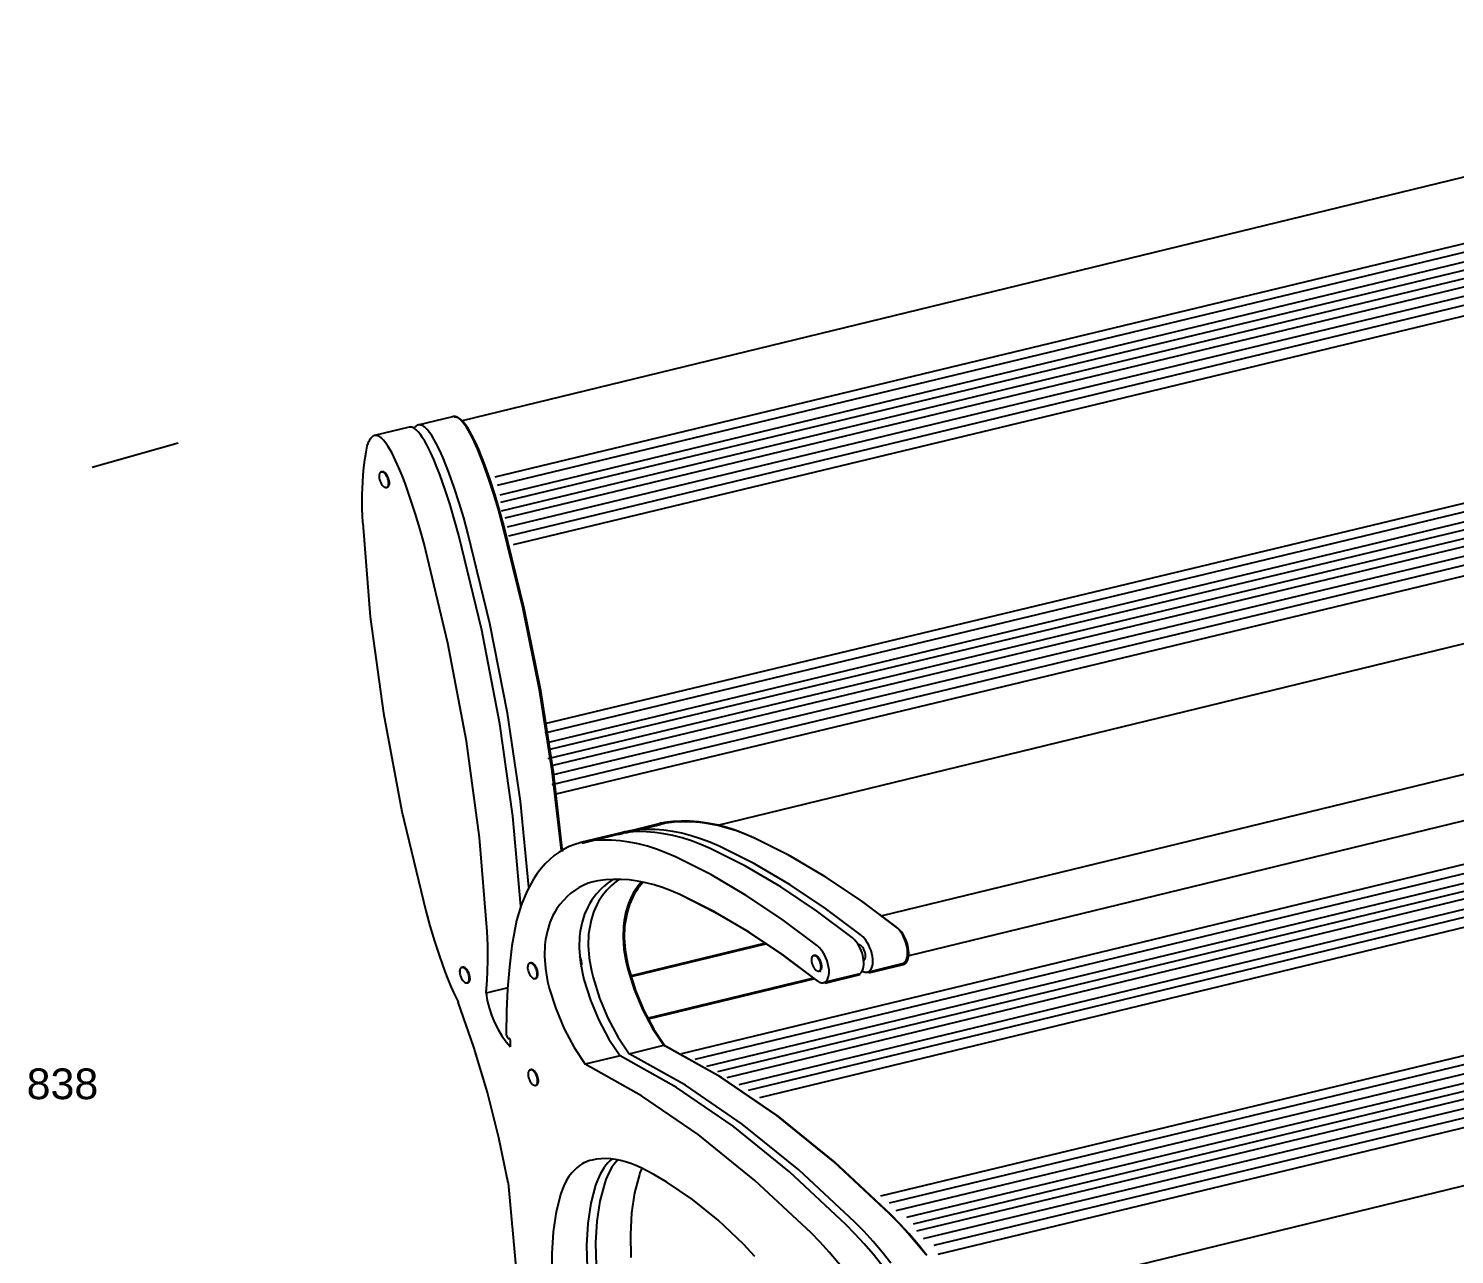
# Model space of a CAD drawing. Extents: x -56 to 236, y 85 to 283.
# Drawn here: x -56.3 to 89.9, y 154.9 to 280.6 of the extents above; entities that cross this region are included whole.
import ezdxf

# ---------------------------------------------------------------- set-up
doc = ezdxf.new("R2010")
doc.units = 0
doc.layers.add('LIVELLO_1', color=160, linetype='Continuous')
doc.styles.add('STD', font='txt')

# ---------------------------------------------------------------- blocks, each defined once
blk = doc.blocks.new('AI9-BLK1')
at = {"layer": 'LIVELLO_1', "color": 7}
for p, q in [((58.31048, 88.6945), (-107.048935, 48.46612)), ((61.691497, 82.551378), (-103.697546, 42.67991)), ((62.147283, 81.780882), (-103.452083, 41.82966)), ((62.397742, 80.887225), (-103.176131, 40.828171)), ((62.608237, 80.052306), (-103.114464, 40.083341)), ((62.720203, 79.207568), (-103.045218, 39.205187)), ((62.892113, 78.383157), (-102.680382, 38.488607)), ((63.142571, 77.520333), (-102.433885, 37.569111)), ((63.390618, 76.657336), (-102.285057, 36.626533)), ((63.606281, 75.553011), (-101.826515, 35.743038)), ((67.423792, 57.205638), (-98.583991, 17.39067)), ((67.498206, 56.424807), (-98.559875, 16.41743)), ((67.719036, 55.456736), (-98.193834, 15.490011)), ((67.915407, 54.632324), (-98.046212, 14.747937)), ((68.083872, 53.784831), (-98.268248, 13.795024)), ((68.040119, 52.965587), (-97.904791, 13.078616)), ((68.112122, 51.976845), (-97.863622, 12.112956)), ((68.234078, 51.111264), (-97.863622, 11.119218)), ((68.239246, 50.001771), (-97.57475, 10.14839)), ((-111.558738, 48.039617), (-107.995303, 48.902614)), ((-112.487191, 47.816203), (-116.050453, 46.953379)), ((-115.349548, 43.221823), (-115.272378, 43.239738)), ((69.055733, 43.450233), (-80.869999, 6.958576)), ((-114.803673, 41.634496), (-114.726675, 41.652582)), ((68.316071, 29.910836), (-63.992993, -2.315104)), ((72.832247, 26.240776), (-61.269301, -6.419246)), ((79.940168, 23.348962), (-84.566759, -16.437756)), ((80.975075, 22.627387), (-83.186481, -17.043921)), ((82.215309, 22.003136), (-81.997407, -17.76808)), ((83.252972, 21.379057), (-80.88154, -18.312577)), ((84.267208, 20.868149), (-79.923631, -18.900655)), ((85.422004, 20.112984), (-78.676679, -19.648069)), ((86.522367, 19.506992), (-77.743058, -20.207897)), ((87.740553, 18.785244), (-76.574482, -20.968057)), ((100.620732, 8.604815), (-64.165076, -31.058569)), ((101.542639, 7.913901), (-63.264872, -31.752067)), ((-91.341711, 6.067502), (-94.902562, 5.204678)), ((-91.214587, 5.993088), (-94.775438, 5.129919)), ((-90.412225, 6.290917), (-86.851202, 7.156325)), ((-90.286134, 6.21633), (-86.725456, 7.081911)), ((102.218911, 7.120323), (-62.588083, -32.548229)), ((103.302738, 6.439745), (-61.50684, -33.233803)), ((103.982111, 5.756755), (-60.830051, -33.91197)), ((104.341779, 5.040175), (-60.465388, -34.628377)), ((105.018741, 4.244013), (-59.788771, -35.424539)), ((106.102223, 3.563435), (-58.707528, -36.107701)), ((106.509433, 2.65169), (-58.299112, -37.014278)), ((107.996337, -2.65169), (-56.797911, -42.743816)), ((-75.939034, -5.10167), (-89.868933, -8.478897)), ((-75.813116, -5.176084), (-89.743187, -8.550899)), ((-100.122571, -7.145989), (-100.044195, -7.128075)), ((-71.024605, -6.378078), (-70.946402, -6.357579)), ((-65.496605, -8.062729), (-61.933171, -7.199905)), ((-65.370859, -8.137488), (-61.809836, -7.274319)), ((-107.088726, -7.590407), (-107.010522, -7.57232)), ((-99.576695, -8.733145), (-99.498492, -8.715058)), ((-71.027361, -8.676645), (-88.105905, -12.81386)), ((-70.901271, -8.753815), (-87.979987, -12.888619)), ((-70.478902, -7.962649), (-70.400526, -7.944735)), ((-70.27478, -8.019149), (-70.352984, -8.037236)), ((-66.425058, -8.286316), (-69.985737, -9.14914)), ((-66.298968, -8.36073), (-69.859991, -9.223554)), ((-106.543023, -9.17739), (-106.464819, -9.156892)), ((-89.939558, -16.435345), (-86.378707, -15.574932)), ((-90.868011, -16.661171), (-94.431445, -17.524167)), ((-100.076407, -18.094331), (-99.997858, -18.076244)), ((-99.530531, -19.681314), (-99.452155, -19.660815))]:
    blk.add_line(p, q, dxfattribs=at)
for points in [[(-107.081147, 48.435286), (-107.173648, 48.535366), (-107.264771, 48.625283), (-107.362267, 48.704865), (-107.457179, 48.7717), (-107.553642, 48.8282), (-107.599806, 48.851282), (-107.646143, 48.869368), (-107.692307, 48.887111), (-107.741055, 48.897618), (-107.784808, 48.907781), (-107.828388, 48.915533), (-107.871969, 48.915533), (-107.915721, 48.915533), (-107.95689, 48.910193), (-107.995303, 48.902614)], [(-106.955056, 48.358116), (-107.046524, 48.46078), (-107.141436, 48.553281), (-107.236521, 48.630451), (-107.330055, 48.699698), (-107.427896, 48.753786), (-107.47406, 48.776868), (-107.522808, 48.797366), (-107.568972, 48.810285), (-107.613931, 48.825616), (-107.657684, 48.833367), (-107.701264, 48.838363), (-107.745017, 48.840946), (-107.788597, 48.840946), (-107.830972, 48.835779), (-107.869557, 48.8282)], [(-106.186111, 47.084292), (-106.390061, 47.454123), (-106.608652, 47.80604), (-106.83844, 48.13229), (-107.081147, 48.435286)], [(-106.060193, 47.007122), (-106.263109, 47.379709), (-106.481356, 47.72887), (-106.712522, 48.057704), (-106.955056, 48.358116)], [(-116.238038, 46.858294), (-116.307457, 46.796627), (-116.372742, 46.729964), (-116.434581, 46.655378), (-116.49487, 46.575796), (-116.562911, 46.470549), (-116.625784, 46.354966), (-116.681078, 46.231631), (-116.770822, 45.985135)], [(-115.131129, 46.483295), (-115.247918, 46.609214), (-115.368669, 46.719629), (-115.430336, 46.765793), (-115.490625, 46.809546), (-115.548503, 46.847959), (-115.608792, 46.878965), (-115.670459, 46.907214), (-115.728164, 46.930296), (-115.786042, 46.945627), (-115.842542, 46.958546), (-115.870791, 46.960958), (-115.897835, 46.963542), (-115.924707, 46.966298), (-115.951579, 46.966298), (-115.978623, 46.963542), (-116.004289, 46.960958), (-116.028749, 46.95579), (-116.055621, 46.950795), (-116.080081, 46.943216), (-116.104541, 46.935292), (-116.129001, 46.925129), (-116.150705, 46.914966), (-116.174993, 46.902047), (-116.197042, 46.886544), (-116.218746, 46.873797), (-116.238038, 46.858294)], [(-111.570279, 47.346292), (-111.662779, 47.446372), (-111.757864, 47.538873), (-111.854154, 47.618627), (-111.949067, 47.685289), (-112.044151, 47.739377), (-112.091694, 47.762459), (-112.137858, 47.782958), (-112.184195, 47.798288), (-112.230359, 47.808451), (-112.273939, 47.818959), (-112.31752, 47.82671), (-112.361273, 47.829122), (-112.404853, 47.829122), (-112.446022, 47.82137), (-112.487191, 47.816203)], [(-111.747356, 47.944705), (-111.807818, 47.890617), (-111.866901, 47.831533), (-111.922195, 47.770039), (-111.976111, 47.70062)], [(-110.641825, 47.572118), (-110.758786, 47.698208), (-110.879537, 47.80604), (-110.939654, 47.85496), (-110.99891, 47.895785), (-111.059199, 47.934542), (-111.119488, 47.967787), (-111.177365, 47.993453), (-111.236449, 48.016535), (-111.294154, 48.03445), (-111.352032, 48.044957), (-111.378904, 48.049953), (-111.408531, 48.052536), (-111.435575, 48.052536), (-111.461069, 48.052536), (-111.488113, 48.052536), (-111.515157, 48.047369), (-111.539445, 48.044957), (-111.566489, 48.037206), (-111.588193, 48.032038), (-111.614031, 48.021875), (-111.635735, 48.014124), (-111.660023, 48.003788), (-111.682072, 47.988285), (-111.706532, 47.975538), (-111.725652, 47.960036), (-111.747356, 47.944705)], [(-110.677827, 45.99547), (-110.879537, 46.365301), (-111.100368, 46.719629), (-111.330155, 47.045879), (-111.570279, 47.346292)], [(-109.74679, 46.218712), (-109.951084, 46.591299), (-110.169331, 46.943216), (-110.401874, 47.269294), (-110.641825, 47.572118)], [(-104.856993, 44.030732), (-105.154994, 44.814147), (-105.474527, 45.58447), (-105.82007, 46.342219), (-106.186111, 47.084292)], [(-104.731075, 43.956318), (-105.029076, 44.73956), (-105.348781, 45.510056), (-105.692946, 46.267632), (-106.060193, 47.007122)], [(-114.238677, 45.132646), (-114.442799, 45.502477), (-114.661046, 45.854049), (-114.891006, 46.183055), (-115.131129, 46.483295)], [(-109.346297, 42.944321), (-109.645504, 43.725152), (-109.967792, 44.495648), (-110.309374, 45.253224), (-110.677827, 45.99547)], [(-108.417844, 43.170319), (-108.715672, 43.950978), (-109.037961, 44.721646), (-109.383332, 45.479222), (-109.74679, 46.218712)], [(-112.906976, 42.081497), (-113.20756, 42.862155), (-113.528471, 43.632651), (-113.872808, 44.390228), (-114.238677, 45.132646)], [(-102.898801, 37.805272), (-103.334089, 39.366934), (-103.804, 40.928423), (-104.31129, 42.484745), (-104.856993, 44.030732)], [(-102.772883, 37.730858), (-103.206965, 39.29252), (-103.678254, 40.853837), (-104.185372, 42.410159), (-104.731075, 43.956318)], [(-115.349548, 43.221823), (-115.364879, 43.216656), (-115.381415, 43.211488), (-115.395713, 43.203737), (-115.411043, 43.193574), (-115.424996, 43.18565), (-115.436882, 43.175487), (-115.449456, 43.162568), (-115.460997, 43.152405), (-115.473916, 43.137074), (-115.483046, 43.124155), (-115.50475, 43.088154), (-115.521459, 43.052153), (-115.536789, 43.008572), (-115.548503, 42.967403), (-115.558666, 42.918827), (-115.567795, 42.813407), (-115.565039, 42.700236), (-115.548503, 42.577246), (-115.521459, 42.453739), (-115.485457, 42.330405), (-115.436882, 42.204659), (-115.381415, 42.086664), (-115.315959, 41.978833), (-115.245506, 41.881165), (-115.172126, 41.796415), (-115.133713, 41.760586), (-115.095128, 41.72958), (-115.056543, 41.701503), (-115.019336, 41.675665), (-114.980923, 41.657578), (-114.961631, 41.649999), (-114.942338, 41.645003), (-114.925629, 41.637252), (-114.906509, 41.634496), (-114.888422, 41.6295), (-114.871886, 41.6295), (-114.852421, 41.6295), (-114.835885, 41.6295), (-114.819176, 41.632084), (-114.803673, 41.634496), (-114.786964, 41.637252), (-114.772839, 41.645003), (-114.757336, 41.652582), (-114.743384, 41.660334), (-114.729087, 41.667913), (-114.713756, 41.680832), (-114.702215, 41.693579), (-114.690674, 41.703914), (-114.677755, 41.716833), (-114.668797, 41.732164), (-114.647093, 41.765409), (-114.629179, 41.801411), (-114.614882, 41.845163), (-114.603341, 41.888744), (-114.593178, 41.937664), (-114.585254, 42.040328), (-114.58801, 42.155911), (-114.603341, 42.276662), (-114.629179, 42.399996), (-114.666214, 42.525742), (-114.713756, 42.648904), (-114.770256, 42.767243), (-114.835885, 42.875075), (-114.906509, 42.972571), (-114.978339, 43.057492), (-115.01813, 43.095905), (-115.056543, 43.126567), (-115.095128, 43.154989), (-115.133713, 43.180655), (-115.172126, 43.198569), (-115.190213, 43.206321), (-115.209505, 43.211488), (-115.228798, 43.21924), (-115.245506, 43.221823), (-115.262043, 43.224407), (-115.281508, 43.226819), (-115.29925, 43.226819), (-115.315959, 43.224407), (-115.33284, 43.224407), (-115.349548, 43.221823)], [(-114.726675, 41.652582), (-114.71255, 41.657578), (-114.694463, 41.665329), (-114.680511, 41.670497), (-114.666214, 41.678248), (-114.650883, 41.688584), (-114.636758, 41.698747), (-114.625045, 41.709254), (-114.61247, 41.721829), (-114.600929, 41.73716), (-114.590422, 41.752835), (-114.568717, 41.783668), (-114.552009, 41.822081), (-114.537712, 41.86325), (-114.525137, 41.909414), (-114.516007, 41.955751), (-114.508428, 42.060826), (-114.51084, 42.173998), (-114.525137, 42.294576), (-114.552009, 42.41791), (-114.590422, 42.54624), (-114.636758, 42.666991), (-114.694463, 42.785158), (-114.757336, 42.892989), (-114.827961, 42.993241), (-114.903753, 43.077991), (-114.939754, 43.113992), (-114.978339, 43.144653), (-115.01813, 43.173075), (-115.056543, 43.198569), (-115.095128, 43.216656), (-115.114593, 43.224407), (-115.131129, 43.231986), (-115.150422, 43.23457), (-115.168336, 43.242322), (-115.187629, 43.242322), (-115.204338, 43.242322), (-115.221046, 43.244906), (-115.237755, 43.242322), (-115.255669, 43.242322), (-115.272378, 43.239738)], [(-107.391895, 36.71645), (-107.82322, 38.280523), (-108.295888, 39.842013), (-108.803006, 41.395751), (-109.346297, 42.944321)], [(-106.459479, 36.939864), (-106.893561, 38.506521), (-107.367434, 40.068011), (-107.874552, 41.621921), (-108.417844, 43.170319)], [(-110.952573, 35.853625), (-111.386655, 37.417699), (-111.856566, 38.979016), (-112.36644, 40.535338), (-112.906976, 42.081497)], [(-117.246073, 37.977527), (-116.472994, 28.364677), (-115.128545, 18.479664), (-113.226853, 8.404483), (-110.78428, -1.773191)], [(-101.02398, -1.295528), (-101.853387, 7.924236), (-103.195424, 17.382918), (-105.045785, 27.00352), (-107.391895, 36.71645)], [(-100.21111, 0.625457), (-101.080307, 9.457476), (-102.418382, 18.497579), (-104.216378, 27.681514), (-106.459479, 36.939864)], [(-96.884009, 4.387846), (-97.8085, 12.549622), (-99.122115, 20.873145), (-100.82227, 29.307083), (-102.898801, 37.805272)], [(-96.758091, 4.310676), (-97.681376, 12.475208), (-98.996369, 20.79873), (-100.696524, 29.232669), (-102.772883, 37.730858)], [(-104.488368, -3.897264), (-105.264031, 5.718169), (-106.605896, 15.603182), (-108.507589, 25.678364), (-110.952573, 35.853625)], [(-77.13431, 5.694915), (-78.102554, 6.113666), (-79.063219, 6.475746), (-80.013376, 6.778742), (-80.954749, 7.022827), (-81.884408, 7.210413), (-82.798564, 7.33857), (-83.700145, 7.407989), (-84.588808, 7.420908), (-85.456799, 7.371988), (-86.310666, 7.264156)], [(-77.008564, 5.623257), (-77.976808, 6.041664), (-78.937301, 6.401332), (-79.88763, 6.704328), (-80.82883, 6.950997), (-81.757284, 7.135999), (-82.672818, 7.264156), (-83.574055, 7.336159), (-84.462717, 7.346322), (-85.330881, 7.297574), (-86.18492, 7.189742)], [(-90.799798, 6.175334), (-90.936051, 6.152252), (-91.072133, 6.126586), (-91.208386, 6.098164), (-91.341711, 6.067502)], [(-90.674052, 6.103503), (-90.810305, 6.077665), (-90.946214, 6.052171), (-91.08109, 6.023749), (-91.214587, 5.993088)], [(-89.871345, 6.401332), (-90.125765, 6.357751), (-90.378635, 6.298668), (-90.625304, 6.236829), (-90.873178, 6.164998)], [(-81.624992, 4.608676), (-82.591858, 5.027256), (-83.552351, 5.386924), (-84.503886, 5.68992), (-85.445086, 5.936416), (-86.373539, 6.121246), (-87.290451, 6.252332), (-88.190655, 6.319166), (-89.077939, 6.331913), (-89.945931, 6.283165), (-90.799798, 6.175334)], [(-89.745599, 6.326918), (-89.999847, 6.280581), (-90.251511, 6.226666), (-90.499558, 6.160003), (-90.747088, 6.090584)], [(-80.695333, 4.834847), (-81.665988, 5.25067), (-82.623897, 5.612922), (-83.574055, 5.915918), (-84.515427, 6.160003), (-85.445086, 6.347416), (-86.361998, 6.475746), (-87.260824, 6.545165), (-88.149486, 6.555328), (-89.017478, 6.509163), (-89.871345, 6.401332)], [(-86.310666, 7.264156), (-86.446748, 7.238662), (-86.583001, 7.21558), (-86.717704, 7.186986), (-86.851202, 7.156325)], [(-86.18492, 7.189742), (-86.320829, 7.16666), (-86.455877, 7.140994), (-86.591786, 7.112572), (-86.725456, 7.081911)], [(-94.360821, 5.312509), (-94.947521, 5.19417), (-95.515272, 5.024844), (-96.065971, 4.811593), (-96.602717, 4.549593), (-97.113797, 4.241429), (-97.606962, 3.887101), (-98.079457, 3.48902), (-98.52887, 3.044603), (-98.9552, 2.559189), (-99.359827, 2.030195), (-99.741199, 1.457448), (-100.422983, 0.194131), (-100.99952, -1.223698), (-101.468225, -2.785187), (-101.960012, -5.374004)], [(-85.187048, 3.74568), (-86.155292, 4.161848), (-87.113201, 4.523927), (-88.06732, 4.827096), (-89.007315, 5.073592), (-89.936974, 5.261005), (-90.85113, 5.386924), (-91.753917, 5.458754), (-92.638618, 5.468917), (-93.509193, 5.420169), (-94.360821, 5.312509)], [(-67.056717, -4.529095), (-70.713858, -1.783698), (-74.369793, 0.661286), (-78.010053, 2.792939), (-81.624992, 4.608676)], [(-66.127058, -4.305508), (-69.785577, -1.557528), (-73.439962, 0.887284), (-77.081944, 3.019109), (-80.695333, 4.834847)], [(-62.566207, -3.442684), (-66.222142, -0.694531), (-69.879283, 1.747697), (-73.520921, 3.881934), (-77.13431, 5.694915)], [(-62.440461, -3.517098), (-66.097602, -0.76929), (-69.753537, 1.673283), (-73.393797, 3.80752), (-77.008564, 5.623257)], [(-70.618773, -5.391919), (-74.277292, -2.646522), (-77.930471, -0.201538), (-81.571076, 1.929942), (-85.187048, 3.74568)], [(-93.135573, 1.290533), (-93.633906, 1.182701), (-94.118114, 1.036285), (-94.589231, 0.846288), (-95.040021, 0.615122), (-95.476515, 0.340375), (-95.893888, 0.032212), (-96.291969, -0.319877), (-96.670757, -0.712618), (-97.029047, -1.141532), (-97.366667, -1.609032)], [(-91.542216, 1.439361), (-91.860543, 1.241785), (-92.171463, 1.020954), (-92.469291, 0.779453), (-92.758162, 0.515042), (-93.303866, -0.075792), (-93.805988, -0.743452)], [(-70.730566, -8.910223), (-74.245081, -6.267662), (-77.762523, -3.917935), (-81.26274, -1.868275), (-84.739014, -0.121956), (-85.623714, 0.260794), (-86.504453, 0.589456), (-87.375201, 0.866786), (-88.236819, 1.0902), (-89.085691, 1.259871), (-89.924055, 1.375454), (-90.752428, 1.434366), (-91.561336, 1.439361), (-92.354914, 1.390785), (-93.135573, 1.290533)], [(-90.970675, 1.442117), (-91.23388, 1.25212), (-91.743754, 0.820622), (-92.221417, 0.33004), (-92.665662, -0.222036), (-92.873745, -0.520037)], [(-89.312895, 0.342959), (-89.509265, 0.026872), (-89.691855, -0.306958), (-90.007598, -1.051788), (-90.261846, -1.876027), (-90.448054, -2.78002)], [(-88.542399, 1.108287), (-88.709314, 0.910539), (-88.875023, 0.702455), (-89.034359, 0.489204), (-89.186976, 0.268545), (-89.383519, -0.044786), (-89.565765, -0.383784), (-89.880474, -1.126202), (-90.1361, -1.953025), (-90.322135, -2.854606), (-90.39276, -3.399103), (-90.431345, -4.570091), (-90.335055, -5.836336), (-90.106472, -7.158736), (-89.945931, -7.831736), (-89.279477, -9.945302), (-88.423027, -11.997373), (-87.402245, -13.918358), (-86.252789, -15.649346)], [(-88.668317, 1.182701), (-88.835232, 0.984953), (-89.000769, 0.779453), (-89.160105, 0.566374), (-89.312895, 0.342959)], [(-93.805988, -0.743452), (-93.999775, -1.059367), (-94.182193, -1.39578), (-94.499486, -2.138026), (-94.750978, -2.965021), (-94.938563, -3.869014)], [(-92.873745, -0.520037), (-93.070288, -0.835952), (-93.252534, -1.169782), (-93.571033, -1.914612), (-93.822697, -2.739023), (-94.011316, -3.643016)], [(-70.60482, -8.984809), (-74.121918, -6.342076), (-77.636433, -3.992349), (-81.136994, -1.942862), (-84.612923, -0.19637)], [(-110.78428, -1.773191), (-110.35037, -3.334852), (-109.880459, -4.896342), (-109.370757, -6.452664), (-108.827466, -7.99865)], [(-97.366667, -1.609032), (-97.563209, -1.922363), (-97.743043, -2.258605), (-98.060164, -3.00085), (-98.314412, -3.827846), (-98.501998, -4.731839)], [(-90.448054, -2.78002), (-90.518678, -3.324517), (-90.557091, -4.498261), (-90.460801, -5.764334), (-90.232391, -7.084322), (-90.070471, -7.754738)], [(-104.532121, -9.449725), (-104.456329, -8.108894), (-104.425495, -6.735162), (-104.434625, -5.330424), (-104.488368, -3.897264)], [(-94.938563, -3.869014), (-95.011772, -4.410928), (-95.050184, -5.5845), (-94.952688, -6.850745), (-94.725484, -8.173145), (-94.562359, -8.84356)], [(-94.011316, -3.643016), (-94.082113, -4.187514), (-94.118114, -5.358674), (-94.024235, -6.624746), (-93.795653, -7.947319), (-93.631322, -8.617562)], [(-66.034557, -7.960065), (-65.943434, -8.00623), (-65.899854, -8.024316), (-65.853517, -8.039819), (-65.809764, -8.052566), (-65.766184, -8.062729), (-65.722603, -8.070481), (-65.681607, -8.075648), (-65.637854, -8.078232), (-65.595479, -8.078232), (-65.556894, -8.073237), (-65.518481, -8.068069), (-65.479896, -8.057906), (-65.442689, -8.047399), (-65.404104, -8.032068), (-65.370859, -8.013981), (-65.336064, -7.993655), (-65.302646, -7.970401), (-65.270607, -7.947319), (-65.239773, -7.919069), (-65.212729, -7.888235), (-65.183274, -7.852234), (-65.133148, -7.780231), (-65.086983, -7.698238), (-65.045814, -7.605737), (-65.013603, -7.505485), (-64.986731, -7.397654), (-64.965027, -7.282071), (-64.94315, -7.027823), (-64.95073, -6.758244), (-64.986731, -6.470578), (-65.04857, -6.172578), (-65.133148, -5.871993), (-65.242357, -5.579332), (-65.373271, -5.294423), (-65.521065, -5.027256), (-65.681607, -4.783171), (-65.856101, -4.564924), (-65.944812, -4.470011), (-66.034557, -4.382678), (-66.127058, -4.305508)], [(-61.933171, -7.199905), (-61.903715, -7.189742), (-61.872881, -7.179407), (-61.840842, -7.166488), (-61.812592, -7.153741), (-61.782964, -7.135654), (-61.753509, -7.11774), (-61.727671, -7.097241), (-61.700799, -7.076743), (-61.673927, -7.050905), (-61.627591, -6.996989), (-61.581426, -6.938078), (-61.542669, -6.868659), (-61.50684, -6.794245), (-61.474801, -6.714491), (-61.447757, -6.62733), (-61.40676, -6.439745), (-61.384884, -6.231661), (-61.384884, -6.008247), (-61.401592, -5.769329), (-61.438972, -5.522833), (-61.494093, -5.273752), (-61.567129, -5.019504), (-61.657218, -4.773008), (-61.76126, -4.529095), (-61.880633, -4.295345), (-62.011546, -4.07951), (-62.15159, -3.876766), (-62.296628, -3.696932), (-62.430298, -3.560678), (-62.566207, -3.442684)], [(-61.809836, -7.274319), (-61.777797, -7.264156), (-61.746963, -7.253821), (-61.714924, -7.241074), (-61.685468, -7.225571), (-61.657218, -7.210068), (-61.627591, -7.192326), (-61.600547, -7.171655), (-61.574881, -7.148573), (-61.548009, -7.125491), (-61.501845, -7.071575), (-61.455508, -7.009908), (-61.416923, -6.943245), (-61.379716, -6.871243), (-61.348882, -6.789077), (-61.322011, -6.704328), (-61.280842, -6.514159), (-61.259138, -6.306247), (-61.259138, -6.080077), (-61.275846, -5.844088), (-61.312881, -5.597419), (-61.368175, -5.348166), (-61.441383, -5.096502), (-61.531128, -4.84501), (-61.63517, -4.603509), (-61.753509, -4.372343), (-61.884422, -4.151512), (-62.025671, -3.95118), (-62.170882, -3.77393), (-62.304207, -3.635093), (-62.440461, -3.517098)], [(-101.960012, -5.374004), (-102.210299, -7.543898), (-102.387721, -9.775975), (-102.496931, -12.071787), (-102.532587, -14.421859)], [(-98.501998, -4.731839), (-98.57245, -5.273752), (-98.611207, -6.447496), (-98.513539, -7.713569), (-98.286163, -9.036313), (-98.123037, -9.706384)], [(-70.730566, -8.910223), (-70.634276, -8.982225), (-70.53678, -9.041309), (-70.440317, -9.090057), (-70.391569, -9.110727), (-70.345405, -9.126058), (-70.29924, -9.141389), (-70.252904, -9.151896), (-70.20674, -9.159475), (-70.162987, -9.164471), (-70.119406, -9.164471), (-70.07307, -9.164471), (-70.032073, -9.156892), (-69.990904, -9.151896), (-69.952492, -9.141389), (-69.913907, -9.126058), (-69.875321, -9.108143), (-69.838114, -9.090057), (-69.802113, -9.066975), (-69.76749, -9.038725), (-69.736656, -9.010475), (-69.704617, -8.979814), (-69.676367, -8.943812), (-69.646739, -8.907811), (-69.597991, -8.823062), (-69.551655, -8.733145), (-69.513242, -8.627725), (-69.483614, -8.517482), (-69.459498, -8.396731), (-69.436072, -8.134732), (-69.442617, -7.844482), (-69.479824, -7.539075), (-69.546659, -7.225571), (-69.641744, -6.91224), (-69.758533, -6.601492), (-69.90116, -6.306247), (-70.061529, -6.028745), (-70.238779, -5.782248), (-70.424986, -5.569169), (-70.522483, -5.476668), (-70.618773, -5.391919)], [(-66.425058, -8.286316), (-66.394225, -8.278564), (-66.362185, -8.268229), (-66.331179, -8.252898), (-66.301724, -8.240152), (-66.272096, -8.224821), (-66.243846, -8.20415), (-66.216975, -8.186064), (-66.190103, -8.162981), (-66.165643, -8.137488), (-66.1181, -8.085811), (-66.07452, -8.024316), (-66.032145, -7.957654), (-65.996144, -7.883067), (-65.965138, -7.803314), (-65.938266, -7.716153), (-65.897097, -7.528567), (-65.877977, -7.320656), (-65.875393, -7.094657), (-65.892102, -6.858324), (-65.930515, -6.611827), (-65.984603, -6.362575), (-66.056433, -6.108327), (-66.148934, -5.859418), (-66.252976, -5.615333), (-66.372348, -5.384167), (-66.503262, -5.165921), (-66.641927, -4.965588), (-66.787138, -4.785927), (-66.923219, -4.647089), (-67.056717, -4.529095)], [(-65.894686, -6.853156), (-65.879183, -6.845577), (-65.862474, -6.840409), (-65.848522, -6.832658), (-65.835602, -6.822495), (-65.824061, -6.814743), (-65.81252, -6.801824), (-65.799601, -6.789077), (-65.78806, -6.773574), (-65.775141, -6.763411), (-65.756021, -6.729994), (-65.739312, -6.693993), (-65.725187, -6.65558), (-65.712268, -6.611827), (-65.703311, -6.565491), (-65.693148, -6.465583), (-65.695559, -6.354995), (-65.704689, -6.236829), (-65.728977, -6.118834), (-65.766184, -5.9955), (-65.809764, -5.874749), (-65.860063, -5.759166), (-65.921558, -5.648751), (-65.987187, -5.551082), (-66.056433, -5.463749), (-66.096224, -5.425336), (-66.132053, -5.391919), (-66.17081, -5.358674), (-66.206812, -5.332836), (-66.246602, -5.312337), (-66.282431, -5.291667), (-66.298968, -5.283915), (-66.318433, -5.279092), (-66.337725, -5.273752), (-66.35564, -5.268585), (-66.372348, -5.266173), (-66.389057, -5.266173), (-66.405766, -5.266173), (-66.42368, -5.266173), (-66.437977, -5.268585)], [(-100.122571, -7.145989), (-100.136523, -7.151157), (-100.153232, -7.156325), (-100.167529, -7.166488), (-100.18286, -7.171655), (-100.196985, -7.181991), (-100.21111, -7.192326), (-100.224029, -7.205073), (-100.232814, -7.215236), (-100.248317, -7.230739), (-100.257274, -7.243658), (-100.276567, -7.277075), (-100.294653, -7.315488), (-100.311362, -7.356657), (-100.322903, -7.400237), (-100.333066, -7.451742), (-100.340818, -7.554405), (-100.338234, -7.667405), (-100.322903, -7.787983), (-100.297065, -7.913901), (-100.257274, -8.039819), (-100.21111, -8.16057), (-100.153232, -8.278564), (-100.090359, -8.38898), (-100.019735, -8.486648), (-99.945321, -8.571225), (-99.908114, -8.607227), (-99.869529, -8.638232), (-99.830943, -8.66631), (-99.792531, -8.692148), (-99.75274, -8.710063), (-99.733447, -8.717814), (-99.716739, -8.725566), (-99.697446, -8.730561), (-99.680737, -8.733145), (-99.661445, -8.735729), (-99.64353, -8.73814), (-99.626994, -8.73814), (-99.610113, -8.735729), (-99.593404, -8.735729), (-99.576695, -8.733145), (-99.561365, -8.727977), (-99.544656, -8.72281), (-99.530531, -8.715058), (-99.5152, -8.707479), (-99.500903, -8.697316), (-99.489362, -8.686808), (-99.476615, -8.674234), (-99.465074, -8.663726), (-99.452155, -8.648395), (-99.440614, -8.635476), (-99.421322, -8.602231), (-99.403407, -8.56623), (-99.386698, -8.522649), (-99.377741, -8.478897), (-99.367578, -8.430149), (-99.358449, -8.324729), (-99.359827, -8.211902), (-99.377741, -8.091151), (-99.403407, -7.967817), (-99.440614, -7.842071), (-99.489362, -7.718736), (-99.544656, -7.597986), (-99.607529, -7.490154), (-99.678326, -7.392658), (-99.75274, -7.31032), (-99.789947, -7.271908), (-99.830943, -7.241074), (-99.866945, -7.212824), (-99.90553, -7.186986), (-99.945321, -7.169244), (-99.964613, -7.161492), (-99.98115, -7.156325), (-100.000614, -7.151157), (-100.019735, -7.145989), (-100.036443, -7.143405), (-100.054358, -7.140822), (-100.07365, -7.140822), (-100.090359, -7.140822), (-100.107068, -7.143405), (-100.122571, -7.145989)], [(-99.498492, -8.715058), (-99.484195, -8.710063), (-99.467658, -8.704895), (-99.452155, -8.697316), (-99.43803, -8.689564), (-99.423905, -8.679229), (-99.411159, -8.669066), (-99.399618, -8.656147), (-99.386698, -8.645984), (-99.375157, -8.630481), (-99.362238, -8.617562), (-99.343118, -8.581733), (-99.326409, -8.545732), (-99.312284, -8.504563), (-99.299365, -8.460982), (-99.290408, -8.40965), (-99.280245, -8.306814), (-99.282657, -8.193815), (-99.299365, -8.070481), (-99.326409, -7.947319), (-99.362238, -7.823984), (-99.411159, -7.698238), (-99.467658, -7.582655), (-99.533115, -7.47224), (-99.602534, -7.374571), (-99.67557, -7.289822), (-99.711571, -7.253821), (-99.75274, -7.222987), (-99.789947, -7.194737), (-99.828532, -7.169244), (-99.866945, -7.151157), (-99.886065, -7.143405), (-99.90553, -7.135654), (-99.923444, -7.130486), (-99.942737, -7.128075), (-99.959446, -7.125491), (-99.976154, -7.122907), (-99.995447, -7.122907), (-100.013189, -7.122907), (-100.03007, -7.125491), (-100.044195, -7.128075)], [(-94.856398, -7.50049), (-94.838483, -7.467072), (-94.824186, -7.428659), (-94.812645, -7.387491), (-94.802482, -7.343738), (-94.790769, -7.246069), (-94.790769, -7.143405), (-94.802482, -7.027823), (-94.821775, -6.91224), (-94.85123, -6.796657), (-94.892399, -6.678662), (-94.938563, -6.568247), (-94.996441, -6.460415)], [(-71.024605, -6.378078), (-71.041314, -6.383245), (-71.055611, -6.388413), (-71.070942, -6.39358), (-71.085067, -6.401332), (-71.099192, -6.411495), (-71.111938, -6.421658), (-71.12348, -6.434577), (-71.138982, -6.447496), (-71.14794, -6.460415), (-71.160687, -6.475746), (-71.179979, -6.508991), (-71.199272, -6.547576), (-71.213397, -6.588573), (-71.226316, -6.632498), (-71.232689, -6.678662), (-71.242852, -6.78391), (-71.240441, -6.89932), (-71.226316, -7.020071), (-71.199272, -7.145989), (-71.160687, -7.269324), (-71.114522, -7.392658), (-71.055611, -7.508241), (-70.992566, -7.618656), (-70.923319, -7.716153), (-70.847527, -7.800902), (-70.811526, -7.836903), (-70.771735, -7.872904), (-70.733322, -7.89857), (-70.694565, -7.921653), (-70.656152, -7.939567), (-70.63686, -7.94973), (-70.618773, -7.954898), (-70.599653, -7.960065), (-70.582944, -7.962649), (-70.563652, -7.967817), (-70.546943, -7.970401), (-70.530234, -7.970401), (-70.51232, -7.970401), (-70.495611, -7.967817), (-70.478902, -7.962649), (-70.464777, -7.960065), (-70.446691, -7.952486), (-70.432738, -7.947319), (-70.418613, -7.939567), (-70.40311, -7.929404), (-70.391569, -7.919069), (-70.377444, -7.908733), (-70.367109, -7.893403), (-70.355568, -7.880484), (-70.342821, -7.865153), (-70.323528, -7.831736), (-70.306992, -7.79315), (-70.290111, -7.754738), (-70.279776, -7.708401), (-70.269613, -7.662237), (-70.260483, -7.556817), (-70.263239, -7.441234), (-70.277364, -7.320656), (-70.304236, -7.194737), (-70.342821, -7.071575), (-70.391569, -6.948241), (-70.446691, -6.832658), (-70.51232, -6.722243), (-70.58036, -6.624746), (-70.656152, -6.539997), (-70.694565, -6.503996), (-70.730566, -6.470578), (-70.771735, -6.442329), (-70.808942, -6.421658), (-70.847527, -6.401332), (-70.864236, -6.390824), (-70.88594, -6.386001), (-70.902649, -6.380661), (-70.923319, -6.378078), (-70.940028, -6.373082), (-70.956565, -6.373082), (-70.973273, -6.373082), (-70.989982, -6.373082), (-71.007897, -6.373082), (-71.024605, -6.378078)], [(-70.400526, -7.944735), (-70.386574, -7.939567), (-70.372276, -7.934399), (-70.355568, -7.926648), (-70.340237, -7.919069), (-70.328696, -7.911317), (-70.313193, -7.901154), (-70.29924, -7.888235), (-70.290111, -7.875316), (-70.277364, -7.862397), (-70.268235, -7.844482), (-70.24653, -7.813821), (-70.228444, -7.775064), (-70.211907, -7.734239), (-70.20295, -7.690487), (-70.192442, -7.641739), (-70.182279, -7.539075), (-70.184863, -7.423319), (-70.20295, -7.302569), (-70.226032, -7.176823), (-70.265823, -7.050905), (-70.313193, -6.930326), (-70.369865, -6.814743), (-70.435149, -6.704328), (-70.50319, -6.60666), (-70.577949, -6.52191), (-70.61774, -6.485909), (-70.653569, -6.452664), (-70.694565, -6.424414), (-70.730566, -6.401332), (-70.770357, -6.383245), (-70.787066, -6.373082), (-70.808942, -6.367742), (-70.825479, -6.362575), (-70.844771, -6.357579), (-70.86148, -6.354995), (-70.879567, -6.352412), (-70.898859, -6.352412), (-70.915568, -6.352412), (-70.929521, -6.354995), (-70.946402, -6.357579)], [(-108.827466, -7.99865), (-108.529465, -8.782065), (-108.208554, -9.552389), (-107.864389, -10.310137), (-107.498348, -11.049799)], [(-107.088726, -7.590407), (-107.102851, -7.595574), (-107.11956, -7.60057), (-107.133857, -7.608149), (-107.149188, -7.6159), (-107.160729, -7.626236), (-107.176059, -7.636571), (-107.1876, -7.646906), (-107.201725, -7.659825), (-107.212061, -7.675156), (-107.223602, -7.690487), (-107.242894, -7.723732), (-107.260981, -7.759733), (-107.274934, -7.800902), (-107.289231, -7.844482), (-107.29681, -7.893403), (-107.306973, -7.99865), (-107.301805, -8.114233), (-107.289231, -8.234984), (-107.263392, -8.358146), (-107.223602, -8.481481), (-107.176059, -8.607227), (-107.11956, -8.72281), (-107.054103, -8.833397), (-106.986062, -8.930893), (-106.911476, -9.013059), (-106.871685, -9.051644), (-106.835684, -9.084889), (-106.794687, -9.113139), (-106.758858, -9.136221), (-106.719067, -9.154308), (-106.699775, -9.162059), (-106.68031, -9.169811), (-106.663774, -9.174978), (-106.644309, -9.17739), (-106.627772, -9.180146), (-106.609686, -9.182558), (-106.592977, -9.185141), (-106.57644, -9.182558), (-106.559732, -9.180146), (-106.543023, -9.17739), (-106.524936, -9.172222), (-106.510984, -9.164471), (-106.496859, -9.159475), (-106.481356, -9.151896), (-106.467231, -9.141389), (-106.45569, -9.133809), (-106.440359, -9.12089), (-106.428818, -9.10556), (-106.418483, -9.092641), (-106.406942, -9.07731), (-106.387649, -9.046476), (-106.368357, -9.008063), (-106.353026, -8.966895), (-106.341485, -8.92073), (-106.333733, -8.874394), (-106.324776, -8.77173), (-106.325982, -8.656147), (-106.341485, -8.535569), (-106.368357, -8.40965), (-106.406942, -8.283732), (-106.453278, -8.162981), (-106.510984, -8.044987), (-106.573857, -7.936983), (-106.644309, -7.836903), (-106.717689, -7.754738), (-106.756102, -7.716153), (-106.794687, -7.685319), (-106.833272, -7.657069), (-106.871685, -7.633987), (-106.911476, -7.613489), (-106.928185, -7.605737), (-106.947477, -7.597986), (-106.966942, -7.595574), (-106.983478, -7.590407), (-107.002599, -7.587823), (-107.020685, -7.585067), (-107.037394, -7.585067), (-107.054103, -7.585067), (-107.070639, -7.587823), (-107.088726, -7.590407)], [(-106.464819, -9.156892), (-106.448111, -9.154308), (-106.433813, -9.146729), (-106.418483, -9.141389), (-106.404358, -9.133809), (-106.390061, -9.123646), (-106.377486, -9.113139), (-106.363189, -9.100564), (-106.35027, -9.087645), (-106.341485, -9.07731), (-106.328566, -9.059395), (-106.309446, -9.028562), (-106.290153, -8.989977), (-106.275856, -8.94898), (-106.263109, -8.902644), (-106.256736, -8.856479), (-106.246228, -8.751059), (-106.248984, -8.635476), (-106.263109, -8.517482), (-106.290153, -8.391736), (-106.325982, -8.265645), (-106.37473, -8.145067), (-106.433813, -8.0269), (-106.496859, -7.916485), (-106.566105, -7.818989), (-106.639313, -7.734239), (-106.68031, -7.698238), (-106.717689, -7.664821), (-106.756102, -7.636571), (-106.794687, -7.613489), (-106.830688, -7.595574), (-106.852393, -7.587823), (-106.870479, -7.580071), (-106.889772, -7.574904), (-106.906481, -7.57232), (-106.925773, -7.567324), (-106.942482, -7.567324), (-106.959018, -7.567324), (-106.977105, -7.567324), (-106.993814, -7.567324), (-107.010522, -7.57232)], [(-93.631322, -8.617562), (-92.968658, -10.733712), (-92.109623, -12.785955), (-91.091425, -14.709352), (-89.939558, -16.435345)], [(-90.070471, -7.754738), (-89.405223, -9.870888), (-88.548945, -11.922786), (-87.527991, -13.846356), (-86.378707, -15.574932)], [(-102.37997, -9.680891), (-104.606535, -10.220048), (-104.584831, -10.030051), (-104.562782, -9.840054), (-104.546246, -9.644889), (-104.532121, -9.449725)], [(-104.606535, -10.220048), (-104.475621, -10.972629), (-104.279251, -11.737957), (-104.027414, -12.498117), (-103.71925, -13.240363), (-103.36475, -13.946608), (-102.971837, -14.609272), (-102.545506, -15.210097), (-102.093682, -15.734096)], [(-98.123037, -9.706384), (-97.457962, -11.820123), (-96.602717, -13.874778), (-95.580557, -15.795591), (-94.431445, -17.524167)], [(-94.562359, -8.84356), (-93.895733, -10.95971), (-93.039454, -13.00937), (-92.019878, -14.932766), (-90.868011, -16.661171)], [(-107.498348, -11.049799), (-107.483017, -11.075293), (-107.471476, -11.098547), (-107.459935, -11.124213), (-107.444432, -11.149879)], [(-102.333633, -29.697412), (-103.275005, -25.079778), (-104.447199, -20.423732), (-105.839362, -15.770097), (-107.444432, -11.149879)], [(-102.532587, -14.421859), (-102.532587, -14.45252), (-102.523802, -14.519355), (-102.505716, -14.586018), (-102.481255, -14.655436), (-102.450594, -14.716931), (-102.431302, -14.747937), (-102.414593, -14.773603), (-102.392889, -14.799269), (-102.372218, -14.81994), (-102.350342, -14.840438), (-102.331049, -14.855769), (-102.319508, -14.86352), (-102.309345, -14.868515), (-102.300388, -14.873683), (-102.290053, -14.878851), (-102.281095, -14.881434), (-102.268176, -14.884018), (-102.259219, -14.886602), (-102.254051, -14.886602), (-102.249056, -14.886602), (-102.243888, -14.886602), (-102.239926, -14.886602), (-102.237515, -14.884018), (-102.232347, -14.884018)], [(-102.093682, -15.734096), (-102.093682, -15.094686), (-102.093682, -15.079183), (-102.09885, -15.048349), (-102.106429, -15.017516), (-102.11797, -14.986854), (-102.132095, -14.958605), (-102.139846, -14.948097), (-102.150182, -14.935522), (-102.158967, -14.922603), (-102.166718, -14.912268), (-102.175675, -14.904517), (-102.186183, -14.896765), (-102.191178, -14.894354), (-102.196346, -14.889186), (-102.200136, -14.889186), (-102.205303, -14.889186), (-102.210299, -14.886602), (-102.215466, -14.884018), (-102.219428, -14.884018), (-102.222012, -14.884018), (-102.224596, -14.884018), (-102.227007, -14.884018), (-102.229763, -14.884018), (-102.232347, -14.884018)], [(-63.231455, -32.853809), (-68.986659, -27.478426), (-74.790956, -22.783967), (-80.600248, -18.808327), (-86.378707, -15.574932)], [(-63.104331, -32.928223), (-68.860913, -27.553012), (-74.66521, -22.858381), (-80.477086, -18.882741), (-86.252789, -15.649346)], [(-71.281609, -34.803044), (-77.038192, -29.430417), (-82.8449, -24.735613), (-88.656776, -20.757562), (-94.431445, -17.524167)], [(-67.720586, -33.940219), (-73.477341, -28.567421), (-79.281466, -23.872789), (-85.093342, -19.894737), (-90.868011, -16.661171)], [(-66.792306, -33.716633), (-72.547682, -28.341595), (-78.351634, -23.649202), (-84.16351, -19.671151), (-89.939558, -16.435345)], [(-100.076407, -18.094331), (-100.090359, -18.102082), (-100.107068, -18.10725), (-100.119987, -18.112245), (-100.136523, -18.12258), (-100.150821, -18.130332), (-100.163567, -18.140495), (-100.175109, -18.15083), (-100.188028, -18.166161), (-100.199569, -18.181664), (-100.21111, -18.194411), (-100.23178, -18.227828), (-100.248317, -18.266413), (-100.262442, -18.304826), (-100.275361, -18.348579), (-100.284146, -18.397327), (-100.294653, -18.502574), (-100.291897, -18.618157), (-100.275361, -18.738908), (-100.248317, -18.864654), (-100.21111, -18.987988), (-100.163567, -19.11115), (-100.107068, -19.229489), (-100.041611, -19.337321), (-99.970987, -19.434817), (-99.898984, -19.519739), (-99.861777, -19.555568), (-99.82078, -19.588985), (-99.784779, -19.617235), (-99.746366, -19.640489), (-99.707609, -19.660815), (-99.687111, -19.668567), (-99.667818, -19.673735), (-99.651109, -19.678902), (-99.631989, -19.681314), (-99.615108, -19.686654), (-99.595988, -19.689065), (-99.578073, -19.689065), (-99.561365, -19.689065), (-99.544656, -19.68407), (-99.530531, -19.681314), (-99.5152, -19.676146), (-99.498492, -19.671151), (-99.484195, -19.665983), (-99.468864, -19.658404), (-99.454739, -19.648069), (-99.440614, -19.637733), (-99.427867, -19.624814), (-99.416154, -19.61224), (-99.403407, -19.59932), (-99.39445, -19.581234), (-99.372574, -19.5504), (-99.356037, -19.514571), (-99.340362, -19.473574), (-99.328821, -19.427238), (-99.318658, -19.378318), (-99.312284, -19.275654), (-99.314868, -19.160071), (-99.328821, -19.03932), (-99.356037, -18.916158), (-99.39445, -18.79024), (-99.440614, -18.667078), (-99.498492, -18.551322), (-99.561365, -18.441079), (-99.631989, -18.343411), (-99.707609, -18.258662), (-99.74361, -18.222833), (-99.782023, -18.189243), (-99.82078, -18.160993), (-99.860571, -18.137911), (-99.898984, -18.119996), (-99.915693, -18.112245), (-99.934985, -18.104494), (-99.954278, -18.099498), (-99.970987, -18.094331), (-99.989073, -18.091747), (-100.008194, -18.091747), (-100.025075, -18.091747), (-100.041611, -18.091747), (-100.05832, -18.091747), (-100.076407, -18.094331)], [(-99.452155, -19.660815), (-99.435619, -19.658404), (-99.421322, -19.653064), (-99.405991, -19.645485), (-99.391866, -19.637733), (-99.377741, -19.629982), (-99.362238, -19.617235), (-99.350697, -19.6069), (-99.340362, -19.594153), (-99.326409, -19.581234), (-99.316074, -19.563319), (-99.296781, -19.532486), (-99.280245, -19.493901), (-99.263536, -19.455488), (-99.250617, -19.406567), (-99.241488, -19.360403), (-99.233908, -19.257739), (-99.236492, -19.142156), (-99.250617, -19.021406), (-99.277489, -18.89566), (-99.316074, -18.769741), (-99.362238, -18.649163), (-99.421322, -18.530824), (-99.484195, -18.422993), (-99.554991, -18.325496), (-99.629405, -18.240575), (-99.665407, -18.202162), (-99.705197, -18.171328), (-99.74361, -18.140495), (-99.782023, -18.119996), (-99.82078, -18.099498), (-99.838695, -18.091747), (-99.857815, -18.083823), (-99.87728, -18.081411), (-99.893816, -18.076244), (-99.910525, -18.07366), (-99.929818, -18.071248), (-99.947904, -18.071248), (-99.964613, -18.07366), (-99.98115, -18.07366), (-99.997858, -18.076244)], [(-93.737948, -27.342345), (-93.953611, -27.398844), (-94.161694, -27.465852), (-94.365816, -27.547845), (-94.564771, -27.640346), (-94.761313, -27.748349), (-94.950104, -27.866344), (-95.132522, -27.999841), (-95.3096, -28.143674), (-95.481683, -28.29767), (-95.806555, -28.647175), (-96.104384, -29.045256), (-96.376718, -29.486917), (-96.622009, -29.972331), (-96.932757, -30.778655)], [(-88.697773, -28.151426), (-89.233313, -27.907513), (-89.764891, -27.697017), (-90.28889, -27.524763), (-90.807549, -27.391093), (-91.319835, -27.291013), (-91.823336, -27.226934), (-92.318913, -27.201096), (-92.804499, -27.211431), (-93.276994, -27.257768), (-93.737948, -27.342345)], [(-91.700001, -27.239681), (-91.912047, -27.42985), (-92.114791, -27.637762), (-92.30875, -27.86376), (-92.490995, -28.107673), (-92.704247, -28.433923), (-92.903373, -28.791007), (-93.24995, -29.576662), (-93.369495, -29.915831)], [(-91.108134, -27.327014), (-91.312084, -27.558008), (-91.508626, -27.80726), (-91.692422, -28.077011), (-92.027458, -28.670257), (-92.316329, -29.332749), (-92.439663, -29.692244)], [(-88.878985, -28.82942), (-89.36681, -30.693906), (-89.677558, -32.753556), (-89.80606, -34.97771), (-89.754728, -37.345524)], [(-88.63869, -28.179675), (-88.701562, -28.336427), (-88.763402, -28.498002), (-88.823691, -28.659922), (-88.878985, -28.82942)], [(-77.039398, -37.245444), (-78.199017, -35.956117), (-80.809538, -33.513889), (-83.443141, -31.387231), (-86.078122, -29.597332), (-87.390704, -28.82942), (-88.697773, -28.151426)], [(-102.333633, -29.697412), (-101.519557, -38.668441), (-100.172525, -47.877698), (-98.308039, -57.249046), (-95.940225, -66.69791)], [(-93.369495, -29.915831), (-93.855942, -31.782901), (-94.16669, -33.839967), (-94.297776, -36.066705), (-94.247649, -38.431935)], [(-92.439663, -29.692244), (-92.927661, -31.556902), (-93.238581, -33.613969), (-93.369495, -35.840706), (-93.318163, -38.208521)], [(-96.932757, -30.778655), (-97.419377, -32.645725), (-97.730124, -34.702791), (-97.858626, -36.929529), (-97.8085, -39.294931)], [(-59.529355, -37.045112), (-60.437138, -35.922872), (-61.358012, -34.846624), (-62.290255, -33.822053), (-63.231455, -32.853809)], [(-59.403609, -37.119526), (-60.310014, -35.997286), (-61.232094, -34.921038), (-62.164336, -33.899051), (-63.104331, -32.928223)], [(-67.581921, -38.994519), (-68.489876, -37.872107), (-69.4092, -36.798615), (-70.340237, -35.773872), (-71.281609, -34.803044)], [(-64.021243, -38.133934), (-64.926442, -37.009111), (-65.848522, -35.935791), (-66.779386, -34.910875), (-67.720586, -33.940219)], [(-63.090206, -37.907936), (-63.999194, -36.785696), (-64.91869, -35.712204), (-65.850933, -34.685049), (-66.792306, -33.716633)]]:
    blk.add_lwpolyline(points, dxfattribs=at)
blk.add_open_spline([(-117.210072, 37.846441), (-117.210072, 37.846441), (-117.59799, 41.675665), (-116.764449, 46.064716)], degree=3, dxfattribs=at)

msp = doc.modelspace()

# ---------------------------------------------------------------- linework, layer by layer
at = {"layer": 'LIVELLO_1', "color": 7}
msp.add_line((-49.740116, 235.616281), (-40.920672, 238.085726), dxfattribs=at)

# ---------------------------------------------------------------- block references
msp.add_blockref('AI9-BLK1', (95.256029, 191.891646), dxfattribs=at)

# ---------------------------------------------------------------- texts
at = {"layer": 'LIVELLO_1', "color": 7, "insert": (-56.443066, 173.940066), "char_height": 3.149801, "attachment_point": 1, "style": 'STD'}
msp.add_mtext('\\fArial|b0|i0;\\H3.1498;\\C7;838', dxfattribs=at)

doc.saveas('drawing.dxf')
